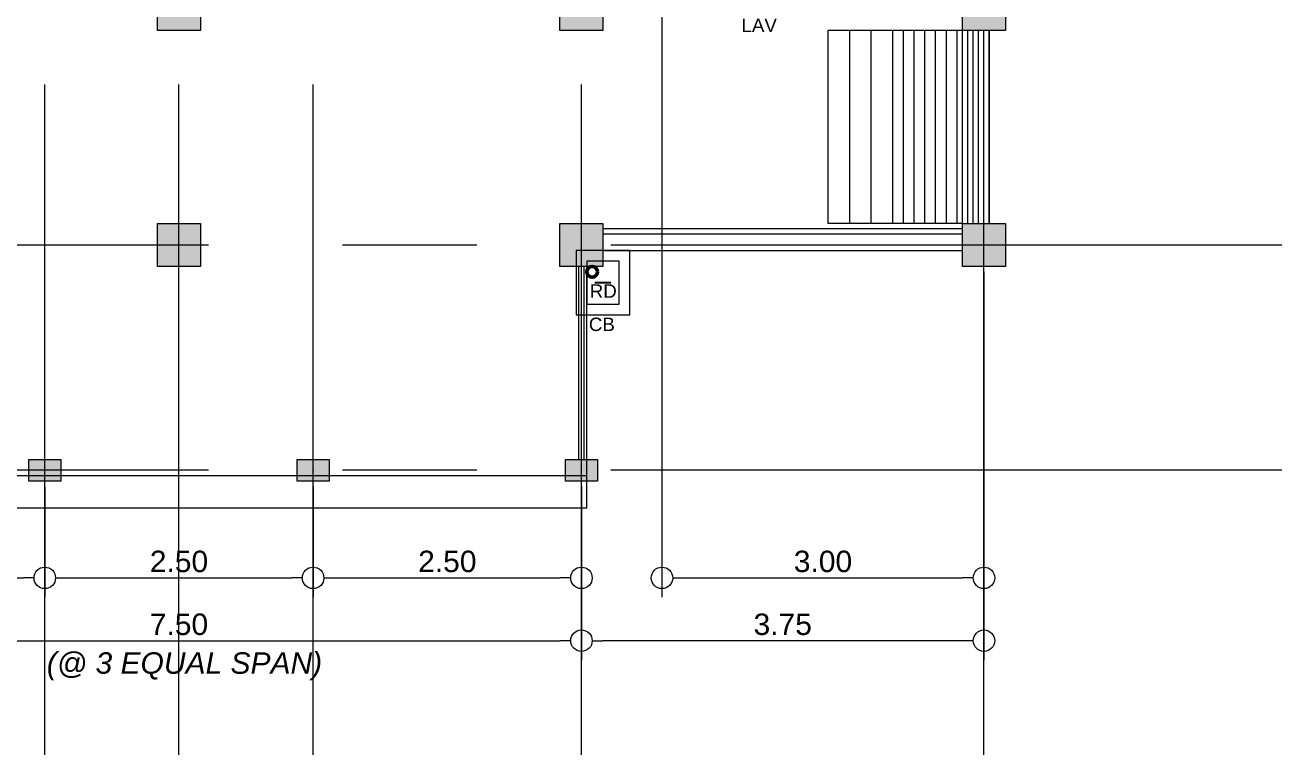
# Model space of a CAD drawing. Header units: metres. Extents: x -460 to 31334, y -1777 to 24987.
# Drawn here: x 217.61 to 229.32, y -927.17 to -920.36 of the extents above; entities that cross this region are included whole.
import ezdxf

# ---------------------------------------------------------------- set-up
doc = ezdxf.new("R2010")
doc.units = ezdxf.units.M
doc.header["$MEASUREMENT"] = 0
doc.linetypes.add('CENTER', pattern=[2, 1.25, -0.25, 0.25, -0.25])
doc.linetypes.add('HIDDEN', pattern=[0.375, 0.25, -0.125])
doc.layers.get('Defpoints').update_dxf_attribs({"color": 2})
doc.layers.add('col', color=7, linetype='Continuous', lineweight=25)
doc.layers.add('DIM', color=8, linetype='Continuous', lineweight=5)
doc.layers.add('MODULE', color=7, linetype='CENTER', lineweight=0, true_color=0x24ff24)
doc.layers.add('SEWERLIN', color=7, linetype='Continuous', lineweight=50, true_color=0xe77904)
doc.styles.add('50', font='arial.ttf', dxfattribs={"height": 0.125})
doc.styles.add('SAM', font='arial.ttf', dxfattribs={"height": 0.15})
doc.styles.get("Standard").update_dxf_attribs({"font": 'arial.ttf'})
doc.dimstyles.get("Standard").update_dxf_attribs({"dimtxt": 0.2, "dimasz": 0.2, "dimexe": 0.18, "dimexo": 0.05, "dimgap": 0.05, "dimtad": 1, "dimzin": 0, "dimdsep": 46, "dimtxsty": 'Standard', "dimblk": 'DOTBLANK', "dimcen": 0.09, "dimclrd": 256, "dimclre": 256, "dimaunit": 1, "dimadec": 6, "dimazin": 0, "dimtfac": 1, "dimtix": 1, "dimtofl": 0, "dimtmove": 0, "dimatfit": 3, "dimfxl": 1, "dimtolj": 1, "dimtzin": 0, "dimlwd": -1, "dimlwe": -1, "dimarcsym": 0})

# ---------------------------------------------------------------- blocks, each defined once
blk = doc.blocks.new('MODULE')
at = {"layer": 'MODULE', "ltscale": 5, "transparency": 33554687}
for points in [[(6.25, -14.753), (6.25, 2.943)], [(7.5, -14.753), (7.5, 2.943)], [(8.75, -14.753), (8.75, 2.943)], [(11.25, -14.753), (11.25, 2.943)], [(15, -14.753), (15, 2.943)], [(17.775, -10), (-3.23, -10)], [(17.775, -12.1), (-3.23, -12.1)]]:
    blk.add_lwpolyline(points, dxfattribs=at)
blk = doc.blocks.new('_DotBlank')
at = {"color": 0, "linetype": 'ByBlock', "lineweight": -2}
blk.add_line((-0.5, 0), (-1, 0), dxfattribs=at)
blk.add_circle((0, 0), 0.5, dxfattribs=at)
blk = doc.blocks.new('*D829')
at = {"layer": 'Defpoints', "color": 0, "transparency": 16777216}
for p in [(223.546, -920.214), (226.546, -922.614), (226.546, -925.517)]:
    blk.add_point(p, dxfattribs=at)
at = {"layer": 'DIM', "transparency": 16777216}
for p, q in [((223.546, -920.264), (223.546, -925.697)), ((226.546, -922.664), (226.546, -925.697)), ((223.746, -925.517), (226.346, -925.517))]:
    blk.add_line(p, q, dxfattribs=at)
at = {"layer": 'DIM', "transparency": 16777216, "xscale": 0.2, "yscale": 0.2, "zscale": 0.2, "rotation": 180}
blk.add_blockref('_DotBlank', (223.546, -925.517), dxfattribs=at)
at = {"layer": 'DIM', "transparency": 16777216, "xscale": 0.2, "yscale": 0.2, "zscale": 0.2}
blk.add_blockref('_DotBlank', (226.546, -925.517), dxfattribs=at)
at = {"layer": 'DIM', "color": 0, "lineweight": 5, "transparency": 16777216, "insert": (225.046, -925.365), "char_height": 0.2, "attachment_point": 5}
blk.add_mtext('\\A1;3.00', dxfattribs=at)
blk = doc.blocks.new('*D833')
at = {"layer": 'Defpoints', "color": 0, "transparency": 16777216}
for p in [(215.296, -924.614), (222.796, -924.614), (222.796, -926.103)]:
    blk.add_point(p, dxfattribs=at)
at = {"layer": 'DIM', "transparency": 16777216}
for p, q in [((215.296, -924.664), (215.296, -926.283)), ((222.796, -924.664), (222.796, -926.283)), ((215.496, -926.103), (222.596, -926.103))]:
    blk.add_line(p, q, dxfattribs=at)
at = {"layer": 'DIM', "transparency": 16777216, "xscale": 0.2, "yscale": 0.2, "zscale": 0.2, "rotation": 180}
blk.add_blockref('_DotBlank', (215.296, -926.103), dxfattribs=at)
at = {"layer": 'DIM', "transparency": 16777216, "xscale": 0.2, "yscale": 0.2, "zscale": 0.2}
blk.add_blockref('_DotBlank', (222.796, -926.103), dxfattribs=at)
at = {"layer": 'DIM', "color": 0, "lineweight": 5, "transparency": 16777216, "insert": (219.046, -925.951), "char_height": 0.2, "attachment_point": 5}
blk.add_mtext('\\A1;7.50', dxfattribs=at)
blk = doc.blocks.new('*D834')
at = {"layer": 'Defpoints', "color": 0, "transparency": 16777216}
for p in [(217.796, -924.614), (215.296, -924.864), (217.796, -925.517)]:
    blk.add_point(p, dxfattribs=at)
at = {"layer": 'DIM', "transparency": 16777216}
for p, q in [((217.796, -924.664), (217.796, -925.697)), ((215.296, -924.914), (215.296, -925.697)), ((215.496, -925.517), (217.596, -925.517))]:
    blk.add_line(p, q, dxfattribs=at)
at = {"layer": 'DIM', "transparency": 16777216, "xscale": 0.2, "yscale": 0.2, "zscale": 0.2, "rotation": 180}
blk.add_blockref('_DotBlank', (215.296, -925.517), dxfattribs=at)
at = {"layer": 'DIM', "transparency": 16777216, "xscale": 0.2, "yscale": 0.2, "zscale": 0.2}
blk.add_blockref('_DotBlank', (217.796, -925.517), dxfattribs=at)
at = {"layer": 'DIM', "color": 0, "lineweight": 5, "transparency": 16777216, "insert": (216.546, -925.365), "char_height": 0.2, "attachment_point": 5}
blk.add_mtext('\\A1;2.50', dxfattribs=at)
blk = doc.blocks.new('*D835')
at = {"layer": 'Defpoints', "color": 0, "transparency": 16777216}
for p in [(217.796, -924.614), (220.296, -924.614), (220.296, -925.517)]:
    blk.add_point(p, dxfattribs=at)
at = {"layer": 'DIM', "transparency": 16777216}
for p, q in [((217.796, -924.664), (217.796, -925.697)), ((220.296, -924.664), (220.296, -925.697)), ((217.996, -925.517), (220.096, -925.517))]:
    blk.add_line(p, q, dxfattribs=at)
at = {"layer": 'DIM', "transparency": 16777216, "xscale": 0.2, "yscale": 0.2, "zscale": 0.2, "rotation": 180}
blk.add_blockref('_DotBlank', (217.796, -925.517), dxfattribs=at)
at = {"layer": 'DIM', "transparency": 16777216, "xscale": 0.2, "yscale": 0.2, "zscale": 0.2}
blk.add_blockref('_DotBlank', (220.296, -925.517), dxfattribs=at)
at = {"layer": 'DIM', "color": 0, "lineweight": 5, "transparency": 16777216, "insert": (219.046, -925.365), "char_height": 0.2, "attachment_point": 5}
blk.add_mtext('\\A1;2.50', dxfattribs=at)
blk = doc.blocks.new('*D836')
at = {"layer": 'Defpoints', "color": 0, "transparency": 16777216}
for p in [(220.296, -924.614), (222.796, -924.614), (222.796, -925.517)]:
    blk.add_point(p, dxfattribs=at)
at = {"layer": 'DIM', "transparency": 16777216}
for p, q in [((220.296, -924.664), (220.296, -925.697)), ((222.796, -924.664), (222.796, -925.697)), ((220.496, -925.517), (222.596, -925.517))]:
    blk.add_line(p, q, dxfattribs=at)
at = {"layer": 'DIM', "transparency": 16777216, "xscale": 0.2, "yscale": 0.2, "zscale": 0.2, "rotation": 180}
blk.add_blockref('_DotBlank', (220.296, -925.517), dxfattribs=at)
at = {"layer": 'DIM', "transparency": 16777216, "xscale": 0.2, "yscale": 0.2, "zscale": 0.2}
blk.add_blockref('_DotBlank', (222.796, -925.517), dxfattribs=at)
at = {"layer": 'DIM', "color": 0, "lineweight": 5, "transparency": 16777216, "insert": (221.546, -925.365), "char_height": 0.2, "attachment_point": 5}
blk.add_mtext('\\A1;2.50', dxfattribs=at)
blk = doc.blocks.new('*D837')
at = {"layer": 'Defpoints', "color": 0, "transparency": 16777216}
for p in [(226.546, -922.614), (222.796, -924.614), (222.796, -926.103)]:
    blk.add_point(p, dxfattribs=at)
at = {"layer": 'DIM', "transparency": 16777216}
for p, q in [((226.546, -922.664), (226.546, -926.283)), ((222.796, -924.664), (222.796, -926.283)), ((226.346, -926.103), (222.996, -926.103))]:
    blk.add_line(p, q, dxfattribs=at)
at = {"layer": 'DIM', "transparency": 16777216, "xscale": 0.2, "yscale": 0.2, "zscale": 0.2, "rotation": 180}
blk.add_blockref('_DotBlank', (222.796, -926.103), dxfattribs=at)
at = {"layer": 'DIM', "transparency": 16777216, "xscale": 0.2, "yscale": 0.2, "zscale": 0.2}
blk.add_blockref('_DotBlank', (226.546, -926.103), dxfattribs=at)
at = {"layer": 'DIM', "color": 0, "lineweight": 5, "transparency": 16777216, "insert": (224.671, -925.951), "char_height": 0.2, "attachment_point": 5}
blk.add_mtext('\\A1;3.75', dxfattribs=at)

msp = doc.modelspace()

# ---------------------------------------------------------------- hatches: boundary and pattern name
at = {"layer": 'col', "lineweight": 5, "true_color": 0x808080, "transparency": 33554687}
h = msp.add_hatch(color=8, dxfattribs=at)
h.dxf.hatch_style = 1
h.paths.add_polyline_path([(218.84579, -920.01435), (219.24579, -920.01435), (219.24579, -920.41435), (218.84579, -920.41435)])
h = msp.add_hatch(color=8, dxfattribs=at)
h.dxf.hatch_style = 1
h.paths.add_polyline_path([(222.59579, -920.01435), (222.99579, -920.01435), (222.99579, -920.41435), (222.59579, -920.41435)])
h = msp.add_hatch(color=8, dxfattribs=at)
h.dxf.hatch_style = 1
h.paths.add_polyline_path([(226.34579, -920.01435), (226.74579, -920.01435), (226.74579, -920.41435), (226.34579, -920.41435)])
h = msp.add_hatch(color=8, dxfattribs=at)
h.dxf.hatch_style = 1
h.paths.add_polyline_path([(218.84579, -922.21435), (219.24579, -922.21435), (219.24579, -922.61435), (218.84579, -922.61435)])
h = msp.add_hatch(color=8, dxfattribs=at)
h.dxf.hatch_style = 1
h.paths.add_polyline_path([(222.59579, -922.21435), (222.99579, -922.21435), (222.99579, -922.61435), (222.59579, -922.61435)])
h = msp.add_hatch(color=8, dxfattribs=at)
h.dxf.hatch_style = 1
h.paths.add_polyline_path([(226.34579, -922.21435), (226.74579, -922.21435), (226.74579, -922.61435), (226.34579, -922.61435)])
h = msp.add_hatch(color=8, dxfattribs=at)
h.dxf.hatch_style = 1
h.paths.add_polyline_path([(217.64579, -924.61435), (217.64579, -924.41435), (217.94579, -924.41435), (217.94579, -924.61435)])
h = msp.add_hatch(color=8, dxfattribs=at)
h.dxf.hatch_style = 1
h.paths.add_polyline_path([(220.14579, -924.61435), (220.14579, -924.41435), (220.44579, -924.41435), (220.44579, -924.61435)])
h = msp.add_hatch(color=8, dxfattribs=at)
h.dxf.hatch_style = 1
h.paths.add_polyline_path([(222.64579, -924.61435), (222.64579, -924.41435), (222.94579, -924.41435), (222.94579, -924.61435)])

# ---------------------------------------------------------------- linework, layer by layer
at = {"color": 8, "lineweight": 5, "true_color": 0x808080, "transparency": 33554687}
for points in [[(225.09579, -922.21435), (225.09579, -920.41435)], [(226.34579, -920.41435), (225.09579, -920.41435)], [(225.29579, -922.21435), (225.29579, -920.41435)], [(225.49579, -922.21435), (225.49579, -920.41435)], [(225.69579, -922.21435), (225.69579, -920.41435)], [(225.79579, -922.21435), (225.79579, -920.41435)], [(225.89579, -922.21435), (225.89579, -920.41435)], [(225.99579, -922.21435), (225.99579, -920.41435)], [(226.09579, -922.21435), (226.09579, -920.41435)], [(226.19579, -922.21435), (226.19579, -920.41435)], [(226.29579, -922.21435), (226.29579, -920.41435)], [(226.34579, -922.21435), (226.34579, -920.41435)], [(226.34579, -922.21435), (226.34579, -920.41435)], [(226.39579, -922.21435), (226.39579, -920.41435)], [(226.44579, -922.21435), (226.44579, -920.41435)], [(226.49579, -922.21435), (226.49579, -920.41435)], [(226.54579, -922.21435), (226.54579, -920.41435)], [(226.59579, -922.21435), (226.59579, -920.41435)], [(226.59579, -920.41435), (226.59579, -922.21435)], [(226.34579, -922.26435), (222.99579, -922.26435)], [(226.34579, -922.21435), (225.09579, -922.21435)], [(226.34579, -922.31435), (222.99579, -922.31435)], [(222.99579, -922.46435), (226.34579, -922.46435)], [(215.24579, -922.61435), (215.24579, -924.56435), (222.84579, -924.56435), (222.84579, -922.61435)], [(222.77079, -924.41435), (222.77079, -922.61435)], [(222.82079, -924.41435), (222.82079, -922.61435)], [(215.24579, -924.56435), (215.24579, -924.86435), (222.84579, -924.86435), (222.84579, -924.56435)]]:
    msp.add_lwpolyline(points, dxfattribs=at)
at = {"transparency": 33554687}
msp.add_lwpolyline([(222.92079, -922.76435), (223.07079, -922.76435)], dxfattribs=at)
at = {"color": 8, "lineweight": 5, "true_color": 0x808080, "transparency": 33554687}
for p in [(217.79579, -924.51435), (220.29579, -924.51435)]:
    msp.add_point(p, dxfattribs=at)
at = {"layer": 'col', "color": 8, "lineweight": 5, "true_color": 0x808080, "transparency": 33554687}
for points in [[(218.84579, -920.01435), (219.24579, -920.01435), (219.24579, -920.41435), (218.84579, -920.41435)], [(222.59579, -920.01435), (222.99579, -920.01435), (222.99579, -920.41435), (222.59579, -920.41435)], [(226.34579, -920.01435), (226.74579, -920.01435), (226.74579, -920.41435), (226.34579, -920.41435)], [(218.84579, -922.21435), (219.24579, -922.21435), (219.24579, -922.61435), (218.84579, -922.61435)], [(222.59579, -922.21435), (222.99579, -922.21435), (222.99579, -922.61435), (222.59579, -922.61435)], [(226.34579, -922.21435), (226.74579, -922.21435), (226.74579, -922.61435), (226.34579, -922.61435)], [(217.64579, -924.61435), (217.64579, -924.41435), (217.94579, -924.41435), (217.94579, -924.61435)], [(220.14579, -924.61435), (220.14579, -924.41435), (220.44579, -924.41435), (220.44579, -924.61435)], [(222.64579, -924.61435), (222.64579, -924.41435), (222.94579, -924.41435), (222.94579, -924.61435)]]:
    msp.add_lwpolyline(points, close=True, dxfattribs=at)
at = {"layer": 'SEWERLIN', "lineweight": 15, "transparency": 33554687}
msp.add_lwpolyline([(223.24579, -922.46435), (222.74579, -922.46435), (222.74579, -923.06435), (223.24579, -923.06435)], close=True, dxfattribs=at)
at = {"layer": 'SEWERLIN', "color": 1, "linetype": 'HIDDEN', "lineweight": 5, "ltscale": 10, "true_color": 0xff1414, "transparency": 33554687}
msp.add_lwpolyline([(223.14579, -922.56435), (222.84579, -922.56435), (222.84579, -922.96435), (223.14579, -922.96435)], close=True, dxfattribs=at)
at = {"layer": 'SEWERLIN', "linetype": 'Continuous', "transparency": 33554687}
msp.add_circle((222.89579, -922.66435), 0.05, dxfattribs=at)

# ---------------------------------------------------------------- block references
at = {"lineweight": 0, "transparency": 33554687}
msp.add_blockref('MODULE', (211.54579, -912.41435), dxfattribs=at)

# ---------------------------------------------------------------- texts
at = {"transparency": 33554687, "char_height": 0.125, "style": 'SAM'}
for s, insert, width, attachment_point in [('LAV', (224.61678, -920.30377), 0.3736476, 3), ('RD', (222.87269, -922.78104), 0.2853003, 1), ('CB', (223.10727, -923.21813), 2.3335475, 9)]:
    msp.add_mtext(s, dxfattribs=dict(at, insert=insert, width=width, attachment_point=attachment_point))
at = {"layer": 'DIM', "color": 8, "lineweight": 5, "true_color": 0x808080, "transparency": 33554687, "insert": (216.90931, -926.21085), "char_height": 0.2, "attachment_point": 1, "style": '50'}
msp.add_mtext_dynamic_manual_height_columns('\\pi0.90502;{\\fArial|b0|i1|c0|p34;(@ 3 EQUAL SPAN)}', width=4.3363781, gutter_width=0.625, heights=[0], dxfattribs=at)

# ---------------------------------------------------------------- dimensions: what is measured, and where the dimension line sits
at = {"layer": 'DIM', "color": 8, "lineweight": 5, "true_color": 0x808080, "transparency": 33554687}
for base, p1, p2, picture, middle in [((226.54579, -925.51721), (223.54579, -920.21435), (226.54579, -922.61435), '*D829', (225.04579, -925.36502)), ((222.79579, -926.10321), (215.29579, -924.61435), (222.79579, -924.61435), '*D833', (219.04579, -925.9511)), ((217.79579, -925.51721), (215.29579, -924.86435), (217.79579, -924.61435), '*D834', (216.54579, -925.36509)), ((220.29579, -925.51721), (217.79579, -924.61435), (220.29579, -924.61435), '*D835', (219.04579, -925.36509)), ((222.79579, -925.51721), (220.29579, -924.61435), (222.79579, -924.61435), '*D836', (221.54579, -925.36509))]:
    dim = msp.add_linear_dim(base=base, p1=p1, p2=p2, dimstyle='Standard', dxfattribs=at)
    dim.commit()
    dim.dimension.update_dxf_attribs({"geometry": picture, "text_midpoint": middle})
dim = msp.add_linear_dim(base=(222.79579, -926.10321), p1=(226.54579, -922.61435), p2=(222.79579, -924.61435), angle=180, dimstyle='Standard', dxfattribs=at)
dim.commit()
dim.dimension.update_dxf_attribs({"geometry": '*D837', "text_midpoint": (224.67079, -925.95103)})

doc.saveas('drawing.dxf')
